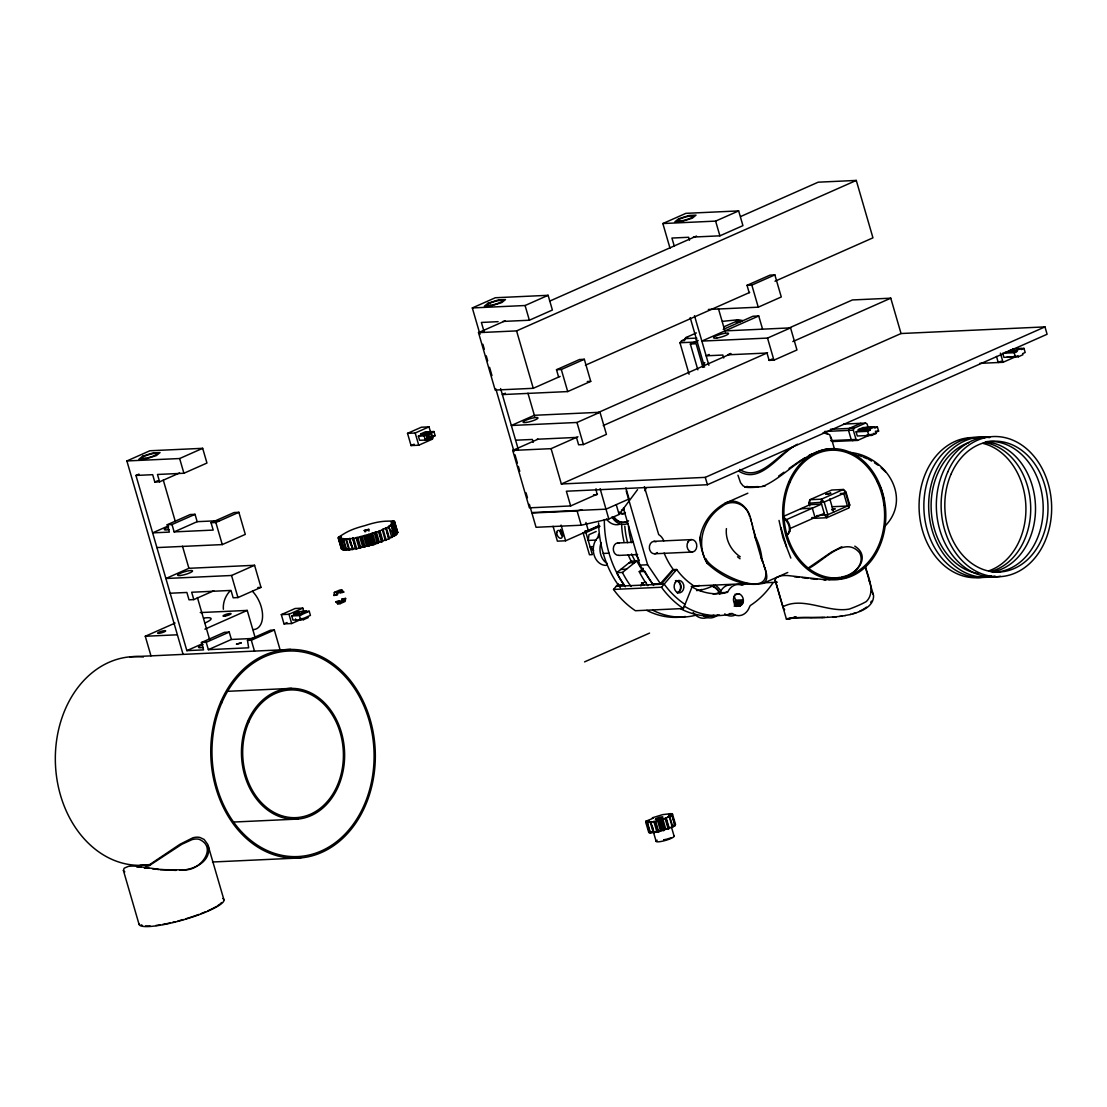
<?xml version="1.0" encoding="UTF-8"?>
<svg xmlns="http://www.w3.org/2000/svg" width="1107" height="1107" viewBox="0 0 1107 1107"><rect width="100%" height="100%" fill="white"/><g stroke="black" fill="none" stroke-linecap="round" stroke-linejoin="round"><path stroke-width="1.5" d="M786.413 619.09L775.038 579.971L776.173 577.674L780.532 575.931A36.31 9.838 18.5 0 1 788.059 575.585L825.13 579.736M787.755 572.471L763.097 583.389C743.088 587.679 721.695 576.816 707.304 563.463C695.238 543.772 703.429 518.477 722.11 506.48C732.004 498.108 746.796 504.238 749.591 516.443M830.845 438.829L829.876 434.926L826.984 433.335L822.805 433.017M726.413 528.592C725.182 539.69 731.077 550.649 740.237 556.779M338.576 538.805L343.239 538.528L340.928 539.621L343.931 549.93L346.228 548.837L342.34 549.556L338.534 537.089L341.385 536.577L338.216 537.864L341.26 537.379L338.576 538.805L341.565 549.1L343.474 548.657M395.891 533.283L397.731 532.453L394.507 521.535L390.965 522.034L393.594 520.94L397.247 533.629L395.822 534.086M884.023 505.193L883.967 500.945M809.757 505.913L808.843 502.744L809.895 499.714L821.408 499.188L843.285 489.488L846.066 492.352L824.189 502.038L809.604 503.173L809.895 499.714L831.772 490.027L843.285 489.488L846.066 492.352L849.747 505.013L848.682 508.044L826.804 517.73L815.292 518.27M848.682 508.044L848.972 504.584L845.305 491.923M789.166 531.429C790.329 526.323 787.52 521.176 783.548 518.104L784.24 517.799C789.775 521.522 793.027 531.54 786.371 535.677L789.858 531.125M339.185 601.682L341.842 600.506L342.049 598.998L345.605 598.389L345.19 601.419L340.057 603.689L337.663 603.799L335.781 601.779L339.323 601.156L340.25 602.166L344.249 600.395L345.605 598.389M598.084 537.85L598.583 534.224M342.603 592.563L341.676 591.567L337.69 593.324L337.483 594.833L333.94 595.455L334.356 592.411L339.489 590.142L341.883 590.031L343.765 592.051L340.209 592.674L339.282 591.678M336.334 595.345L336.749 592.3L341.883 590.031M707.304 563.463L706.141 561.277A41.734 24.589 66.1 0 1 699.859 539.676C701.091 524.635 711.635 510.714 724.725 503.45L747.848 493.21M783.313 606.553C803.308 596.272 828.022 613.098 849.387 609.058A41.734 7.541 -16.2 0 0 866.283 601.571C875.748 592.411 868.331 577.051 865.439 566.853M665.902 818.53L665.03 818.115L669.846 816.758L672.835 827.054L664.435 829.738L661.446 819.429L665.902 818.53L668.891 828.839M357.021 537.31L360.01 547.619L355.928 549.044L352.925 538.735L364.715 535.497L367.704 545.806L374 544.575L378.442 542.804L375.356 532.218L379.41 531.374L383.036 529.174L386.537 528.357L389.539 538.666L381.929 541.185L378.94 530.89M696.372 332.93L685.634 337.69L685.095 339.199L681.635 340.735L679.961 342.755L689.094 374.221M375.356 532.232L368.7 534.39M685.634 337.69L687.544 337.593L685.247 338.617L684.513 340.596L681.635 340.735M696.04 340.07L696.76 338.092L685.247 338.617M865.882 427.51L877.394 426.984L878.598 431.107L876.011 432.256L876.329 433.363L871.721 435.397L871.403 434.29L857.607 440.406L856.029 439.437L853.331 430.166L854.051 428.188L865.577 423.082L867.155 424.05L868.054 427.136M618.301 583.873L613.541 589.436L614.703 591.069A99.755 78.569 87.4 0 0 635.432 610.732L683.406 608.532L692.761 585.119A73.256 57.689 87.4 0 1 677.539 570.672L676.681 569.482L673.803 569.607L661.308 584.233M713.005 593.947A73.256 57.689 87.4 0 0 716.755 593.449L720.311 591.858A15.581 12.274 87.4 0 1 731.173 584.883M691.225 586.433A73.256 57.689 87.4 0 0 724.435 593.089L727.991 591.512A15.581 12.274 87.4 0 1 742.008 585.299L745.551 583.735M360.01 547.633L367.704 545.806M352.925 538.708L353.451 537.974M870.794 602.374L871.417 601.115M655.51 822.57L658.07 831.412L653.365 832.921L650.363 822.612L651.843 821.574L647.125 822.722L650.113 833.018L654.348 831.911M653.365 832.921L654.846 831.869M349.217 539.303L350.255 538.417L345.924 539.649L348.913 549.944C357.118 548.892 350.545 548.242 349.217 539.303L353.479 537.96M703 365.255L704.813 362.543M338.534 537.089C344 534.128 347.695 530.045 364.798 525.645C381.555 520.082 387.242 521.466 393.594 520.94M397.247 533.629L394.41 523.099L391.131 524.289L393.386 524.234L396.389 534.543L392.445 535.996L394.701 535.816L391.712 525.507L389.512 525.687L393.386 524.234M581.95 509.843L577.079 510.936L531.9 513.011L536.051 527.292L581.23 525.216L608.808 519.003L619.09 514.451L637.535 489.668M650.363 822.612L661.446 819.429M658.928 820.245L661.917 830.499L657.945 832.132L658.07 831.412M229.841 591.166C225.385 595.995 222.811 602.665 223.379 609.265M378.317 543.163L375.315 532.854M883.995 527.167C913.496 498.427 885.849 456.07 850.19 452.417M613.541 589.436L661.516 587.236L676.681 569.482M664.117 553.043L664.242 553.348A73.256 57.689 87.4 0 0 670.482 565.497L673.07 569.275L660.381 583.666L652.881 584.012M741.22 605.211C746.339 601.558 741.552 590.557 735.532 594.888C730.717 598.638 734.993 609.445 741.22 605.211L735.006 605.543M371.661 544.686L368.673 534.39L364.729 535.511M646.972 824.078L646.114 821.145L653.227 818.211L652.355 817.782L662.567 814.655L671.133 813.603L668.531 814.807L672.558 814.198L669.098 815.693L672.143 815.181L675.145 825.49L671.368 826.666M649.325 831.232L647.816 827.026M669.846 816.758L667.715 816.8L672.143 815.181M345.924 539.649L347.418 538.666L343.142 539.746L346.131 550.054L350.421 548.975L348.954 549.916M371.011 534.266L374 544.575M625.317 586.738A95.077 74.875 87.4 0 1 617.581 574.478L616.696 572.706L631.059 561.194L636.816 560.931L637.521 562.273A73.256 57.689 87.4 0 0 642.185 569.925M616.696 572.706L622.452 572.444L636.816 560.931M647.872 585.7A95.077 74.875 87.4 0 1 640.137 573.44L639.251 571.669L643.333 568.403M797.455 444.239C779.328 453.067 760.772 485.24 738.701 471.07M778.581 476.135L783.977 472.205M866.463 607.148L863.889 609.002M363.636 535.802L366.652 546.083M793.041 446.785C776.948 455.295 759.527 482.182 739.697 469.437M801.247 460.042L789.056 468.455M661.917 830.499L664.435 829.738M343.142 539.746L345.066 538.708L340.928 539.621M346.131 550.054L348.068 549.017L343.931 549.93M763.097 583.389C769.047 580.331 766.376 572.596 764.785 567.753M387.09 532.259L388.806 538.154L392.404 537.199C394.673 529.367 382.745 526.392 391.712 525.507M391.158 536.853L394.701 535.816M807.487 568.555L831.399 552.144L841.79 546.733M808.331 568.583C822.861 561.719 844.71 534.806 859.655 552.891C865.591 564.708 852.653 575.474 841.777 576.913M853.068 574.491L854.037 573.869M369.586 545.889L366.583 535.58M647.125 822.722L649.726 821.519L645.782 822.252L649.159 820.633L646.114 821.145M650.113 833.018L652.452 831.924M802.506 459.267L805.01 457.717M359.733 536.743L362.764 547.024M812.012 453.842L808.567 455.655M144.726 867.611L145.875 866.975M386.509 528.343L385.111 528.191L389.415 526.89M863.28 609.348L859.475 611.327M737.94 475.207L740.528 482.652L742.977 485.752L745.8 487.26A57.744 10.42 -16.2 0 0 762.695 486.485C785.555 476.605 802.409 452.957 828.244 448.861M362.169 536.757L365.158 547.066M356.011 537.532L359.042 547.813M148.781 865.923L181.769 844.323L192.092 839.604A33.072 16.979 -52.5 0 1 198.969 839.244C218.508 847.367 199.675 871.583 183.9 869.728M364.936 531.844L365.891 531.429M1010.11 350.02L1014.427 348.996L1010.221 350.559M869.272 434.414L866.477 435.355M342.34 549.556L344.927 548.477M357.852 537.767L360.84 548.076M144.38 868.165L179.929 844.295L192.853 837.805A32.407 17.325 -56.6 0 1 199.952 837.473L204.158 839.48L207.812 844.503L223.946 899.825M182.973 654.029L126.876 460.955L149.902 450.757L202.678 448.321L206.954 463.044L183.914 473.256L157.471 474.46L159.602 481.822L179.555 472.98M479.995 334.342L472.315 307.94L495.341 297.741L548.117 295.306L552.393 310.029L529.367 320.227L502.91 321.445M670.039 248.3L662.858 223.545L685.883 213.347L738.646 210.911L742.935 225.634L719.896 235.833L693.439 237.05M253.212 638.448L231.391 639.459L229.246 632.097L224.458 632.318L201.432 642.517L203.563 649.878L186.848 650.639L135.953 475.457L139.012 474.1M126.876 460.955L179.638 458.533L202.678 448.321M472.315 307.94L525.092 305.518L548.117 295.306M662.858 223.545L715.62 221.109L738.646 210.911M560.128 376.408L533.27 388.308L495.175 390.065L478.501 332.64L505.359 320.753M549.598 301.159L696.524 236.068M740.763 216.474L818.184 182.185L856.278 180.427L872.953 237.839L774.997 281.233M135.953 475.457L152.669 474.682L154.8 482.043L157.872 480.687M478.501 332.64L516.582 330.896L856.278 180.427M167.987 526.074L152.628 532.868L169.343 532.107L167.212 524.746L190.238 514.534L195.04 514.326L197.171 521.674L219.241 520.664M167.212 524.746L172 524.524L195.04 514.326M172 524.524L174.145 531.886L197.171 521.674M429.488 439.244L432.56 439.092L418.75 445.222L411.071 445.567L407.528 433.349L421.338 427.233L429.018 426.873L430.789 432.989M174.145 531.886L213.194 530.087L211.05 522.725L234.089 512.527L238.877 512.306L245.297 534.39L222.272 544.589L156.903 547.591M558.634 377.072L556.503 369.71L579.528 359.512L584.33 359.291L590.737 381.375L567.711 391.574L502.357 394.576L505.415 393.22M749.176 292.677L747.031 285.315L770.071 275.117L774.858 274.896L781.279 296.967L758.253 307.179L708.369 309.462M407.528 433.349L415.194 433.003L429.018 426.873M211.05 522.725L215.851 522.504L238.877 512.306M556.503 369.71L561.304 369.489L584.33 359.291M747.031 285.315L751.833 285.094L774.858 274.896M420.66 433.902L425.268 431.868L433.93 431.55L435.134 435.674L432.546 436.822L432.865 437.929L428.257 439.963L419.581 440.282L418.391 436.158L420.978 435.009L426.735 434.747L426.416 433.64L420.66 433.902L420.978 435.009M426.416 433.64L431.024 431.605L431.343 432.699L433.93 431.55M418.391 436.158L424.147 435.895L426.735 434.747M426.956 435.48L431.55 433.446L432.325 436.089L427.717 438.123L426.956 435.48L424.078 435.618M585.409 365.213L749.716 292.428M411.071 445.567L414.143 444.211M428.257 439.963L427.939 438.87L425.337 440.019L424.147 435.895M735.906 320.739L738.217 319.729L742.672 320.56L739.213 322.082L737.829 320.656L735.906 320.739L736.335 322.22M724.006 326.773L737.829 320.656M737.483 321.708L739.794 320.684M697.853 369.835L690.339 344L698.171 340.527M723.231 329.429L752.981 316.242L758.738 315.979L762.515 328.973M758.738 315.979L701.866 341.094L767.525 338.078L790.55 327.88L796.957 349.964L773.931 360.162L769.13 360.384L766.999 353.022L727.659 354.821L730.731 353.465M709.213 354.461L706.141 355.817L722.857 355.043L723.715 357.99M597.503 494.04L570.645 505.941L529.395 507.836L512.707 450.424L537.988 439.216M596.452 413.326L730.745 353.839M789.208 327.949L852.404 299.955L890.775 298.184L901.043 333.525L1044.966 326.897L1047.097 334.259L707.415 484.728L566.369 491.217L570.645 505.941M254.568 565.29L188.923 568.306L165.884 578.504L231.543 575.488L254.568 565.29L260.989 587.374L237.95 597.572L233.162 597.794L231.017 590.432L191.677 592.245L193.822 599.607L213.776 590.764M600.008 412.274L534.363 415.291L511.337 425.489L576.982 422.473L600.008 412.274L606.428 434.359L583.403 444.557L578.601 444.779L576.47 437.417L537.13 439.23M512.707 450.424L551.092 448.653L577.951 436.753M603.232 425.558L767.538 352.773M792.82 341.579L890.775 298.184M150.967 655.842L145.28 636.262L175.072 623.075M769.13 360.384L772.202 359.014M204.906 629.163L247.235 610.414L255.302 638.144M551.092 448.653L561.36 483.98L901.043 333.525M186.848 650.639L202.194 643.845M201.432 642.517L206.22 642.295L229.246 632.097M300.896 619.463L291.681 623.532L284.015 623.891L281.316 614.62L295.14 608.49L302.806 608.144L303.705 611.23M206.22 642.295L208.365 649.657L231.391 639.459M281.316 614.62L288.996 614.26L302.806 608.144M333.94 595.455L335.089 594.943M340.209 592.674L343.765 592.051M294.033 613.693L301.699 613.347L302.017 614.44L294.351 614.8L294.033 613.693L298.627 611.659L306.307 611.299L306.625 612.406M307.829 616.53L308.147 617.637L303.539 619.671L292.954 620.072L291.75 615.949L294.351 614.8M301.699 613.347L306.307 611.299M299.43 615.589L309.227 611.258L310.417 615.381L300.634 619.712L299.43 615.589L291.75 615.949M284.015 623.891L287.087 622.535M208.365 649.657L248.66 647.803L247.484 640.399L270.509 630.201L274.342 630.021L280.306 650.529M247.484 640.399L251.317 640.22L274.342 630.021M335.781 601.779L339.323 601.156M337.663 603.799L342.796 601.53M561.36 483.98L705.27 477.366L1044.966 326.897M584.607 531.983L598.679 525.756M553.057 526.254L557.388 541.157L565.608 540.783L599.288 525.867M585.921 532.55L592.342 554.621L589.464 554.759L583.043 532.675L585.921 532.55L599.994 526.309M596.175 531.485L588.979 534.667L588.204 540.424L596.203 540.05M1008.256 350.836L1016.475 350.449L1021.083 348.414L1021.401 349.521L1023.989 348.373L1025.193 352.496L1022.605 353.645L1022.923 354.738L1018.315 356.786L1006.803 357.312M1014.206 352.704L1015.41 356.828L1003.897 357.353L1002.693 353.23L1014.206 352.704L1016.793 351.556L1016.475 350.449M860.776 423.303L849.263 428.409L848.529 430.388L851.228 439.659L852.805 440.628M1001.323 361.159L998.251 362.515L996.48 356.412M979.75 363.373L1003.053 362.293L1017.997 355.679L1018.315 356.786M858.368 429.599L869.881 429.073L870.199 430.166L858.686 430.706L858.368 429.599L862.976 427.551L874.488 427.025L874.807 428.132L877.394 426.984M871.721 435.397L857.288 435.978L856.098 431.855L858.686 430.706M869.881 429.073L874.488 427.025M856.098 431.855L867.611 431.315L870.199 430.166M783.798 516.263L810.033 504.64L821.546 504.114L786.012 519.847M790.26 528.44L824.245 513.385M584.551 661.889L649.56 633.093M665.182 839.493L663.826 840.088L671.409 837.722M355.997 548.352L352.206 549.612M672.475 814.074L675.547 824.507L674.509 824.936M394.507 521.535C390.702 523.653 389.816 523.569 394.313 523.113M338.216 537.864L341.426 548.961L342.7 548.463M427.911 434.525L426.776 434.94M429.212 439.009L426.845 439.756M1015.437 355.997L1012.518 356.841M796.279 616.945L788.101 619.145A45.083 1.744 0.2 0 1 789.014 618.744L795.075 617.042M349.397 538.528L352.455 548.809M396.514 532.232L397.371 531.692M379.41 531.374L382.399 541.683L378.345 542.527M724.725 503.45C737.013 496.061 749.176 508.058 750.892 520.041M352.939 549.515L349.95 539.206M650.155 831.855L648.702 832.436L651.317 831.966M855.794 613.07L850.218 614.399M831.855 509.303L835.245 508.819L832.035 510.119M673.568 825.269L672.516 825.601M395.6 534.155L393.801 534.889L396.389 534.543M772.99 582.766A95.077 74.875 87.4 0 1 750.311 605.529L749.55 606.885A15.581 12.274 87.4 0 1 733.277 614.094L731.976 613.652A95.077 74.875 87.4 0 1 684.057 606.055M426.735 436.891L429.502 436.504L426.928 437.763M845.513 577.646L846.744 577.287M852.708 613.735C861.412 611.618 873.81 606.415 873.575 595.718A46.812 17.629 -33.9 0 0 872.191 592.48L871.541 591.788M850.743 614.482L844.973 615.52M339.628 539.344L342.616 549.653M388.751 538.998L385.886 528.662M672.378 825.919L675.145 825.49M396.389 532.716L397.731 532.453M843.022 578.311L825.78 579.736M385.305 540.507L382.427 530.17M840.171 577.356L833.391 578.158M395.725 533.685L397.399 533.408M842.233 615.99L845.264 615.603M840.683 616.239L842.427 616.087M834.208 578.075C851.089 581.175 874.267 558.454 854.798 546.138M183.485 869.853L160.155 869.659M179.597 870.227C192.784 870.365 211.755 861.966 208.31 846.011M839.424 616.378L841.832 616.184M839.507 616.433L832.602 617.069M368.285 530.793L369.268 530.82M836.532 616.751L827.496 617.319M377.335 543.468L374.443 533.159M758.516 486.623L744.72 487.052M671.479 826.998L672.835 827.054M826.915 448.93L831.094 448.944M828.7 578.394L834.332 578.117M827.856 617.305L822.086 617.526M762.612 486.236L765.062 486.111M498.108 321.667L481.393 322.441L484.271 332.363M738.217 319.729L722.47 321.362M724.891 330.896L790.55 327.88M679.961 342.755L697.548 341.952M690.339 344L696.095 343.724L702.71 366.472M1012.863 348.788L1023.989 348.373M1005.281 352.081L1016.793 351.556M587.305 381.528L590.737 381.375M428.672 433.57L431.55 433.446M432.256 435.812L435.134 435.674M426.569 436.352L432.325 436.089M429.986 438.068L432.865 437.929M425.06 438.995L427.939 438.87M843.576 424.092L865.577 423.082M515.613 440.212L532.329 439.451L533.187 442.385M830.347 429.281L854.051 428.188M824.466 431.495L853.331 430.166M875.305 431.26L878.598 431.107M873.036 433.515L876.329 433.363M830.596 440.614L856.029 439.437M832.173 441.568L857.607 440.406M154.8 482.043L159.602 481.822M593.532 494.815L596.977 494.649L596.036 488.727M840.351 493.528L843.769 493.376L847.436 506.037L832.09 506.743M800.818 508.722L812.33 508.196L815.029 517.467L811.735 517.619M816.579 515.682L827.87 514.7L849.747 505.013L848.972 504.584M585.05 530.876L588.343 530.723L585.935 522.435M617.9 542.983L633.287 542.278M653.822 541.337L691.446 539.607M593.241 546.609L590.045 546.747L593.601 550.58M603.26 553.445L609.016 553.182M618.827 555.423L637.632 554.552M654.735 553.763L692.359 552.033M628.997 562.84L634.754 562.577M639.929 565.124L647.609 564.778L660.464 583.763L652.784 584.109L639.929 565.124L623.379 508.044M620.778 569.441L626.534 569.178M257.793 587.513L260.989 587.374M170.16 593.227L186.889 592.466L189.02 599.828L193.822 599.607M639.251 571.669L645.007 571.406L645.893 573.177A95.077 74.875 87.4 0 0 653.628 585.437M334.356 592.411L336.749 592.3M598.596 522.933A95.077 74.875 87.4 0 0 615.367 580.663L618.509 585.326L624.348 585.174M618.509 585.326L624.431 585.299L621.124 580.4A95.077 74.875 87.4 0 1 604.325 519.557M342.049 598.998L344.443 598.887M616.225 586.309L664.186 584.095L665.307 585.658A95.077 74.875 87.4 0 0 685.053 604.394M341.842 600.506L344.249 600.395M693.148 586.073L748.111 583.555M761.782 582.905L777.308 582.199M828.839 579.833L839.078 579.348M200.27 612.572L247.235 610.414M301.547 611.618L309.227 611.258M719.924 592.757L727.603 592.397M734.951 594.293L739.559 594.085M300.149 618.702L303.221 618.564L303.539 619.671M735.588 600.215L743.267 599.856M735.56 601.059L743.24 600.714M735.505 601.779L743.171 601.419M735.269 602.734L742.935 602.388M735.103 603.26L742.783 602.9M734.619 604.214L742.299 603.869M742.091 604.214L734.411 604.56L735.602 599.952L734.107 596.05M735.228 605.321L741.372 605.031M734.107 606.11L740.251 605.833M735.961 606.359L740.016 605.958M145.28 636.262L177.148 634.795M729.375 613.652L732.433 613.513M129.906 656.838L290.712 649.422M228.028 691.294L291.584 688.374M232.678 822.086L297.88 819.069M139.952 865.342L150.51 864.844M212.489 862.007L300.758 857.925M652.701 584.012L660.381 583.666M373.017 544.852L370.098 534.556M810.974 617.664L808.539 617.651A43.74 3.446 3.2 0 0 789.706 618.633L786.524 619.214A46.812 1.813 0.2 0 1 786.842 618.855L787.34 618.716A45.456 3.584 3.2 0 1 812.829 617.54L815.651 617.526A46.812 1.813 0.2 0 1 824.494 617.457L824.729 617.457M391.366 537.158L392.404 537.199M823.885 579.791L825.85 579.805M828.451 578.38L829.655 578.338M176.068 870.406L160.335 869.479L135.22 866.144A32.407 8.787 18.5 0 0 128.121 866.477L124.164 868.206L123.403 870.476L139.039 924.29M136.728 866.919L141.17 867.265M365.614 535.83L368.659 546.138M816.828 579.335L810.808 578.726M799.365 577.287L794.203 576.692M805.868 578.158L807.847 578.366M144.782 867.736L148.795 868.206M825.116 433.307L827.261 434.041M152.434 868.746L158.868 869.548M802.105 577.619L804.955 578.006M849.47 452.874L855.863 454.423M858.008 455.143L862.145 456.637M746.934 486.347L748.401 486.886M863.432 457.191L867.279 458.81M868.566 459.363L871.583 461.107M808.843 502.744L809.604 503.173M124.814 871.901L123.403 870.476M874.433 462.781L878.1 465.217M724.767 613.859L725.597 614.454A15.581 12.274 87.4 0 0 734.993 615.16M737.497 556.793L740.043 558.758M784.655 609.722L783.23 607.729L775.232 580.206M356.952 537.933L359.969 548.256M881.158 467.818L885.462 471.845M338.175 601.668L340.057 603.689M618.675 585.561L620.349 587.762M673.803 569.607L674.661 570.811M661.516 587.236L662.678 588.855A99.755 78.569 87.4 0 0 683.406 608.532M705.934 558.744C710.237 570.949 770.472 601.447 765.56 570.492M877.145 481.268L881.144 488.671L883.815 498.759M753.078 528.371L755.638 537.103A41.734 24.589 66.1 0 1 761.92 558.703L764.605 567.739M622.452 572.444L623.338 574.215A95.077 74.875 87.4 0 0 631.073 586.475M790.841 558.094L782.912 537.601L779.024 520.428M868.76 580.026L870.171 583.168M754.476 534.916L762.045 560.945M763.18 563.172L760.675 556.226M765.421 569.953L763.595 564.39M786.634 547.079L780.892 527.486M750.352 518.187L751.238 521.176M751.086 520.664L752.345 524.967M1000.396 353.133L1003.053 362.293M867.611 431.315L868.801 435.438M830.983 437.03L834.484 449.068M865.231 566.812L873.285 594.528M829.793 498.828L833.626 512.154M767.525 338.078L773.931 360.162M751.833 285.094L758.253 307.179M715.62 221.109L719.896 235.833M718.485 308.825L725.21 331.962M689.495 240.219L688.651 237.272L671.921 238.047L674.329 246.308M694.49 315.716L708.895 365.31M690.187 317.612L704.564 367.109M705.27 477.366L707.415 484.728M699.749 537.435L701.118 542.153M644.357 486.706L658.693 534.57A13.921 10.959 87.4 0 1 663.813 540.853M625.884 487.91L629.08 498.953L606.055 509.151L531.775 512.569L529.367 504.322M626.216 491.01L647.609 564.778M616.239 504.64L619.09 514.451M600.105 488.644L608.808 519.003M576.982 422.473L583.403 444.557M561.304 369.489L567.711 391.574M525.092 305.518L529.367 320.227M671.935 815.389L674.924 825.697M669.361 817.008L672.35 827.316M671.534 827.344L674.108 836.186M577.079 510.936L581.23 525.216M666.123 817.63L669.112 827.925M665.224 818.793L668.213 829.101M662.802 818.972L665.805 829.268M660.934 820.259L663.923 830.568M660.159 820.495L663.162 830.803M516.582 330.896L533.27 388.308M657.503 820.564L660.505 830.873M655.69 821.671L658.679 831.98M654.943 821.837L657.945 832.132M653.822 821.325L656.811 831.634M527.956 393.22L534.667 416.357M652.217 826.03L653.504 830.444M650.971 822.543L653.96 832.851M653.559 832.533L656.133 841.362M561.055 525.078L565.608 540.783M647.484 822.75L650.487 833.059M646.336 820.937L647.18 823.885M645.699 822.127L648.785 832.561M500.599 388.543L518.367 449.705M482.86 344.249L484.299 349.203M486.222 355.804L487.661 360.744M489.585 367.344L491.978 375.605M495.811 388.806L514.035 451.518M514.99 454.811L517.384 463.058M518.339 466.365L519.778 471.319M526.019 492.767L527.458 497.721M415.194 433.003L418.75 445.222M394.369 521.383L397.717 532.633M393.317 520.843L395.033 526.738M393.096 524.483L396.085 534.792M391.283 525.783L394.272 536.092M388.861 527.195L391.85 537.49M383.036 529.174L386.177 540.174M379.853 530.53L382.842 540.825M378.58 531.692L381.583 541.987M376.338 531.872L379.327 542.167M372.575 533.159L375.577 543.468M371.551 533.491L374.54 543.8M367.621 534.695L370.61 545.004M361.256 536.978L364.258 547.287M360.799 536.494L363.788 546.789M353.742 538.583L356.731 548.892M352.58 538.099L355.568 548.408M346.56 539.593L349.563 549.902M343.668 539.746L346.671 550.054M341.343 539.663L344.332 549.971M298.627 611.659L298.959 612.752M295.541 618.924L295.86 620.031M288.996 614.26L291.681 623.532M251.317 640.22L254.527 651.262M231.543 575.488L237.95 597.572M215.851 522.504L222.272 544.589M179.638 458.533L183.914 473.256M163.296 480.134L175.307 521.452M182.503 546.235L188.744 567.725M197.392 597.476L209.873 640.441M755.846 539.635L752.483 526.005M751.708 522.753L752.677 526.323M669.472 827.413A9.354 1.688 -16.2 0 1 667.881 828.202M666.926 828.603A9.354 1.688 -16.2 0 1 656.022 831.468M673.706 835.84A9.354 1.688 -16.2 0 1 664.297 840.753A9.354 1.688 -16.2 0 1 657.157 840.185M664.767 839.618A3.971 0.72 -16.2 0 1 663.799 839.839M204.02 618.038A17.463 3.155 -16.2 0 1 205.086 622.937M149.334 864.581A104.432 82.25 87.4 0 1 55.378 762.46A104.432 82.25 87.4 0 1 143.356 657.005M606.705 565.331A15.581 12.274 87.4 0 1 594.044 554.898A15.581 12.274 87.4 0 1 598.444 536.895M607.148 563.505A15.581 12.274 87.4 0 1 601.101 542.679M978.519 573.675A67.029 52.79 87.4 0 1 931.333 512.001A67.029 52.79 87.4 0 1 968.805 442.592M985.839 441.873A65.465 51.559 87.4 0 1 1035.419 504.654A65.465 51.559 87.4 0 1 992.107 572.015M986.766 441.582A65.465 51.559 87.4 0 1 1043.098 504.294A65.465 51.559 87.4 0 1 993.062 572.277M981.909 577.287A70.142 55.239 87.4 0 1 919.128 509.607A70.142 55.239 87.4 0 1 976.374 437.652M986.641 576.318A70.142 55.239 87.4 0 1 984.289 576.872M982.947 443.381A65.465 51.559 87.4 0 1 1025.829 505.083A65.465 51.559 87.4 0 1 989.091 570.742M991.443 576.097A70.142 55.239 87.4 0 1 923.958 510.147A70.142 55.239 87.4 0 1 984.787 437.846M984.4 442.496A65.465 51.559 87.4 0 1 1030.617 504.861A65.465 51.559 87.4 0 1 990.627 571.516M995.068 576.166A70.142 55.239 87.4 0 1 928.718 509.165A70.142 55.239 87.4 0 1 989.575 437.625M1000.368 576.304A70.142 55.239 87.4 0 1 936.564 511.863A70.142 55.239 87.4 0 1 990.032 436.739M811.237 617.651A45.083 1.744 0.2 0 1 822.224 617.526M252.41 591.249A23.51 13.851 66.1 0 1 262.567 615.312A23.51 13.851 66.1 0 1 253.185 629.634M641.465 582.96A6.241 4.912 87.4 0 1 643.499 584.939M640.842 585.99A6.241 4.912 87.4 0 1 645.976 582.254M675.837 580.566A6.241 4.912 87.4 0 1 680.957 585.755A6.241 4.912 87.4 0 1 677.678 592.743M203.204 647.346A7.791 1.411 -16.2 0 1 198.54 647.304A7.791 1.411 -16.2 0 1 203.135 644.661M169.246 529.506A7.791 1.411 -16.2 0 1 164.334 529.575A7.791 1.411 -16.2 0 1 168.679 526.96M702.807 367.275A2.491 1.965 87.4 0 1 704.467 363.968M702.544 364.729A2.491 1.965 87.4 0 1 703.236 367.081M222.798 898.538A44.183 7.97 -16.2 0 1 185.976 919.059A44.183 7.97 -16.2 0 1 139.012 923.75M221.525 902.565A42.633 7.694 -16.2 0 1 220.86 903.257M220.016 903.99A42.633 7.694 -16.2 0 1 217.871 905.554M216.557 906.384A42.633 7.694 -16.2 0 1 207.867 910.798M205.75 911.711A42.633 7.694 -16.2 0 1 201.225 913.538M198.845 914.451A42.633 7.694 -16.2 0 1 185.976 918.755M183.305 919.543A42.633 7.694 -16.2 0 1 177.95 921.024M175.28 921.716A42.633 7.694 -16.2 0 1 172.65 922.352M170.049 922.947A42.633 7.694 -16.2 0 1 162.591 924.456M160.252 924.857A42.633 7.694 -16.2 0 1 155.852 925.494M150.109 926.006A42.633 7.694 -16.2 0 1 145.571 925.978M142.402 925.424A42.633 7.694 -16.2 0 1 141.129 924.774M685.385 616.488A95.077 74.875 87.4 0 1 646.792 610.372M695.943 615.174A95.077 74.875 87.4 0 1 652.549 610.109M618.688 555.327A6.241 4.912 87.4 0 1 613.306 548.74A6.241 4.912 87.4 0 1 619.048 542.983M631.46 561.803A73.256 57.689 87.4 0 1 628.222 554.87M623.933 541.461A73.256 57.689 87.4 0 1 621.594 524.123M625.095 512.928A6.241 4.912 87.4 0 1 620.197 513.371M624.03 508.86A2.491 1.965 87.4 0 1 621.428 510.009M641.88 582.96A6.241 4.912 87.4 0 1 643.79 585.16M719.481 615.049A95.077 74.875 87.4 0 1 680.902 608.933M675.422 580.718A6.241 4.912 87.4 0 1 680.528 585.907A6.241 4.912 87.4 0 1 677.249 592.909M562.854 534.889A2.491 1.467 66.1 0 1 561.664 530.807M562.73 536.314A4.207 2.477 66.1 0 1 560.723 529.437M657.309 552.545A6.241 4.912 87.4 0 1 649.74 549.958L649.394 548.38A6.241 4.912 87.4 0 1 656.036 541.835M364.521 546.069A23.385 4.22 -16.2 0 1 361.698 546.692M634.781 560.502A70.142 55.239 87.4 0 1 631.571 553.943M627.627 542.693A70.142 55.239 87.4 0 1 624.818 526.212M639.126 560.211A65.465 51.559 87.4 0 1 635.93 554.261M631.488 542.61A65.465 51.559 87.4 0 1 628.485 525.88M625.386 512.486A6.241 4.912 87.4 0 1 619.408 512.043M627.724 523.5A17.145 13.505 87.4 0 1 612.005 516.914M619.325 524.4A17.145 13.505 87.4 0 1 606.401 518.989M628.596 520.816A15.124 11.914 87.4 0 1 614.288 517.343M626.7 521.605A15.124 11.914 87.4 0 1 613.818 517.356M713.96 585.257A70.142 55.239 87.4 0 1 696.552 590.585M644.952 490.802A65.465 51.559 87.4 0 1 645.976 488.298M699.555 585.478A65.465 51.559 87.4 0 1 692.83 586.087M717.668 614.98A17.145 13.505 87.4 0 1 702.654 615.105M715.468 585.368A17.145 13.505 87.4 0 1 720.851 591.18M707.83 617.291A17.145 13.505 87.4 0 1 693.217 612.475M713.987 615.077A15.124 11.914 87.4 0 1 706.335 615.132M700.662 590.903A15.124 11.914 87.4 0 1 701.727 589.491M711.829 585.949A15.124 11.914 87.4 0 1 719.55 592.314M700.178 590.917A15.124 11.914 87.4 0 1 701.257 589.519M711.358 585.977A15.124 11.914 87.4 0 1 719.896 594.044M821.408 499.188L821.117 502.633L824.798 515.295L826.804 517.73L827.87 514.7L824.189 502.038L821.408 499.188M236.497 644.149L241.105 642.946L236.497 644.149M423.594 433.224L428.229 432.131L423.594 433.224M364.217 530.557L368.839 529.354L364.217 530.557M863.211 428.824L867.833 427.62L863.211 428.824M826.071 494.303L830.707 493.21L826.071 494.303M142.623 456.209L138.929 459.211L145.792 458.893L156.35 455.572L160.045 452.569L153.195 452.888L142.623 456.209M488.076 303.193L484.368 306.196L491.231 305.878L501.789 302.557L505.498 299.554L498.634 299.872L488.076 303.193M678.605 218.799L674.91 221.787L681.774 221.483L692.332 218.162L696.026 215.159L689.163 215.478L678.605 218.799M656.921 819.388A3.971 0.72 -16.2 0 0 662.941 817.16A3.971 0.72 -16.2 0 0 657.53 817.935A3.971 0.72 -16.2 0 0 656.921 819.388M159.297 633.315A4.207 0.761 -16.2 0 0 165.649 630.962A4.207 0.761 -16.2 0 0 159.92 631.779A4.207 0.761 -16.2 0 0 159.297 633.315M224.735 616.142A4.207 0.761 -16.2 0 0 231.086 613.776A4.207 0.761 -16.2 0 0 225.371 614.593A4.207 0.761 -16.2 0 0 224.735 616.142M220.639 702.184A104.432 82.25 87.4 0 0 295.389 858.188A104.432 82.25 87.4 0 0 363.124 701.049A104.432 82.25 87.4 0 0 220.639 702.184M221.718 702.945A102.868 81.019 87.4 0 0 295.348 856.638A102.868 81.019 87.4 0 0 362.072 701.838A102.868 81.019 87.4 0 0 221.718 702.945M688.125 541.738A6.241 4.912 87.4 0 0 691.086 551.936A6.241 4.912 87.4 0 0 696.511 543.786A6.241 4.912 87.4 0 0 688.125 541.738M947.758 471.956A70.142 55.239 87.4 0 0 997.961 576.733A70.142 55.239 87.4 0 0 1043.458 471.195A70.142 55.239 87.4 0 0 947.758 471.956M951.01 474.266A65.465 51.559 87.4 0 0 997.864 572.056A65.465 51.559 87.4 0 0 1040.331 473.547A65.465 51.559 87.4 0 0 951.01 474.266M788.848 481.725A65.465 51.559 87.4 0 0 835.716 579.514A65.465 51.559 87.4 0 0 878.169 481.005A65.465 51.559 87.4 0 0 788.848 481.725M490.609 305.283A7.791 1.411 -16.2 0 0 502.398 300.91A7.791 1.411 -16.2 0 0 491.785 302.432A7.791 1.411 -16.2 0 0 490.609 305.283M526.212 422.445A7.791 1.411 -16.2 0 0 537.988 418.072A7.791 1.411 -16.2 0 0 527.389 419.595A7.791 1.411 -16.2 0 0 526.212 422.445M675.339 582.42A6.241 4.912 87.4 0 0 678.01 592.729A6.241 4.912 87.4 0 0 683.669 584.828A6.241 4.912 87.4 0 0 675.339 582.42M681.151 220.888A7.791 1.411 -16.2 0 0 692.927 216.515A7.791 1.411 -16.2 0 0 682.327 218.024A7.791 1.411 -16.2 0 0 681.151 220.888M716.741 338.05A7.791 1.411 -16.2 0 0 728.531 333.677A7.791 1.411 -16.2 0 0 717.917 335.186A7.791 1.411 -16.2 0 0 716.741 338.05M145.169 458.298A7.791 1.411 -16.2 0 0 156.945 453.925A7.791 1.411 -16.2 0 0 146.345 455.447A7.791 1.411 -16.2 0 0 145.169 458.298M180.773 575.46A7.791 1.411 -16.2 0 0 192.549 571.087A7.791 1.411 -16.2 0 0 181.949 572.61A7.791 1.411 -16.2 0 0 180.773 575.46M789.928 482.486A63.902 50.327 87.4 0 0 835.674 577.965A63.902 50.327 87.4 0 0 877.131 481.794A63.902 50.327 87.4 0 0 789.928 482.486M247.65 721.446A65.465 51.559 87.4 0 0 294.517 819.249A65.465 51.559 87.4 0 0 336.971 720.74A65.465 51.559 87.4 0 0 247.65 721.446M248.729 722.221A63.902 50.327 87.4 0 0 294.476 817.686A63.902 50.327 87.4 0 0 335.933 721.515A63.902 50.327 87.4 0 0 248.729 722.221M556.752 532.467A4.207 2.477 66.1 0 0 560.723 538.32A4.207 2.477 66.1 0 0 561.235 532.259A4.207 2.477 66.1 0 0 556.752 532.467"/></g></svg>
